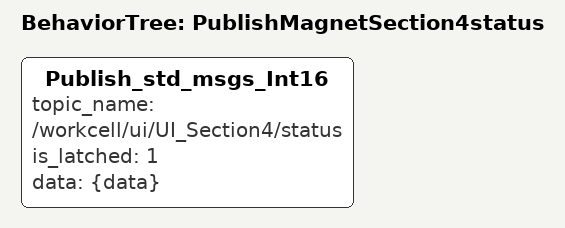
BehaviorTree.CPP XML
<BehaviorTree ID="PublishMagnetSection4status">
    <Publish_std_msgs_Int16 topic_name="/workcell/ui/UI_Section4/status" is_latched="1" data="{data}"/>
</BehaviorTree>
